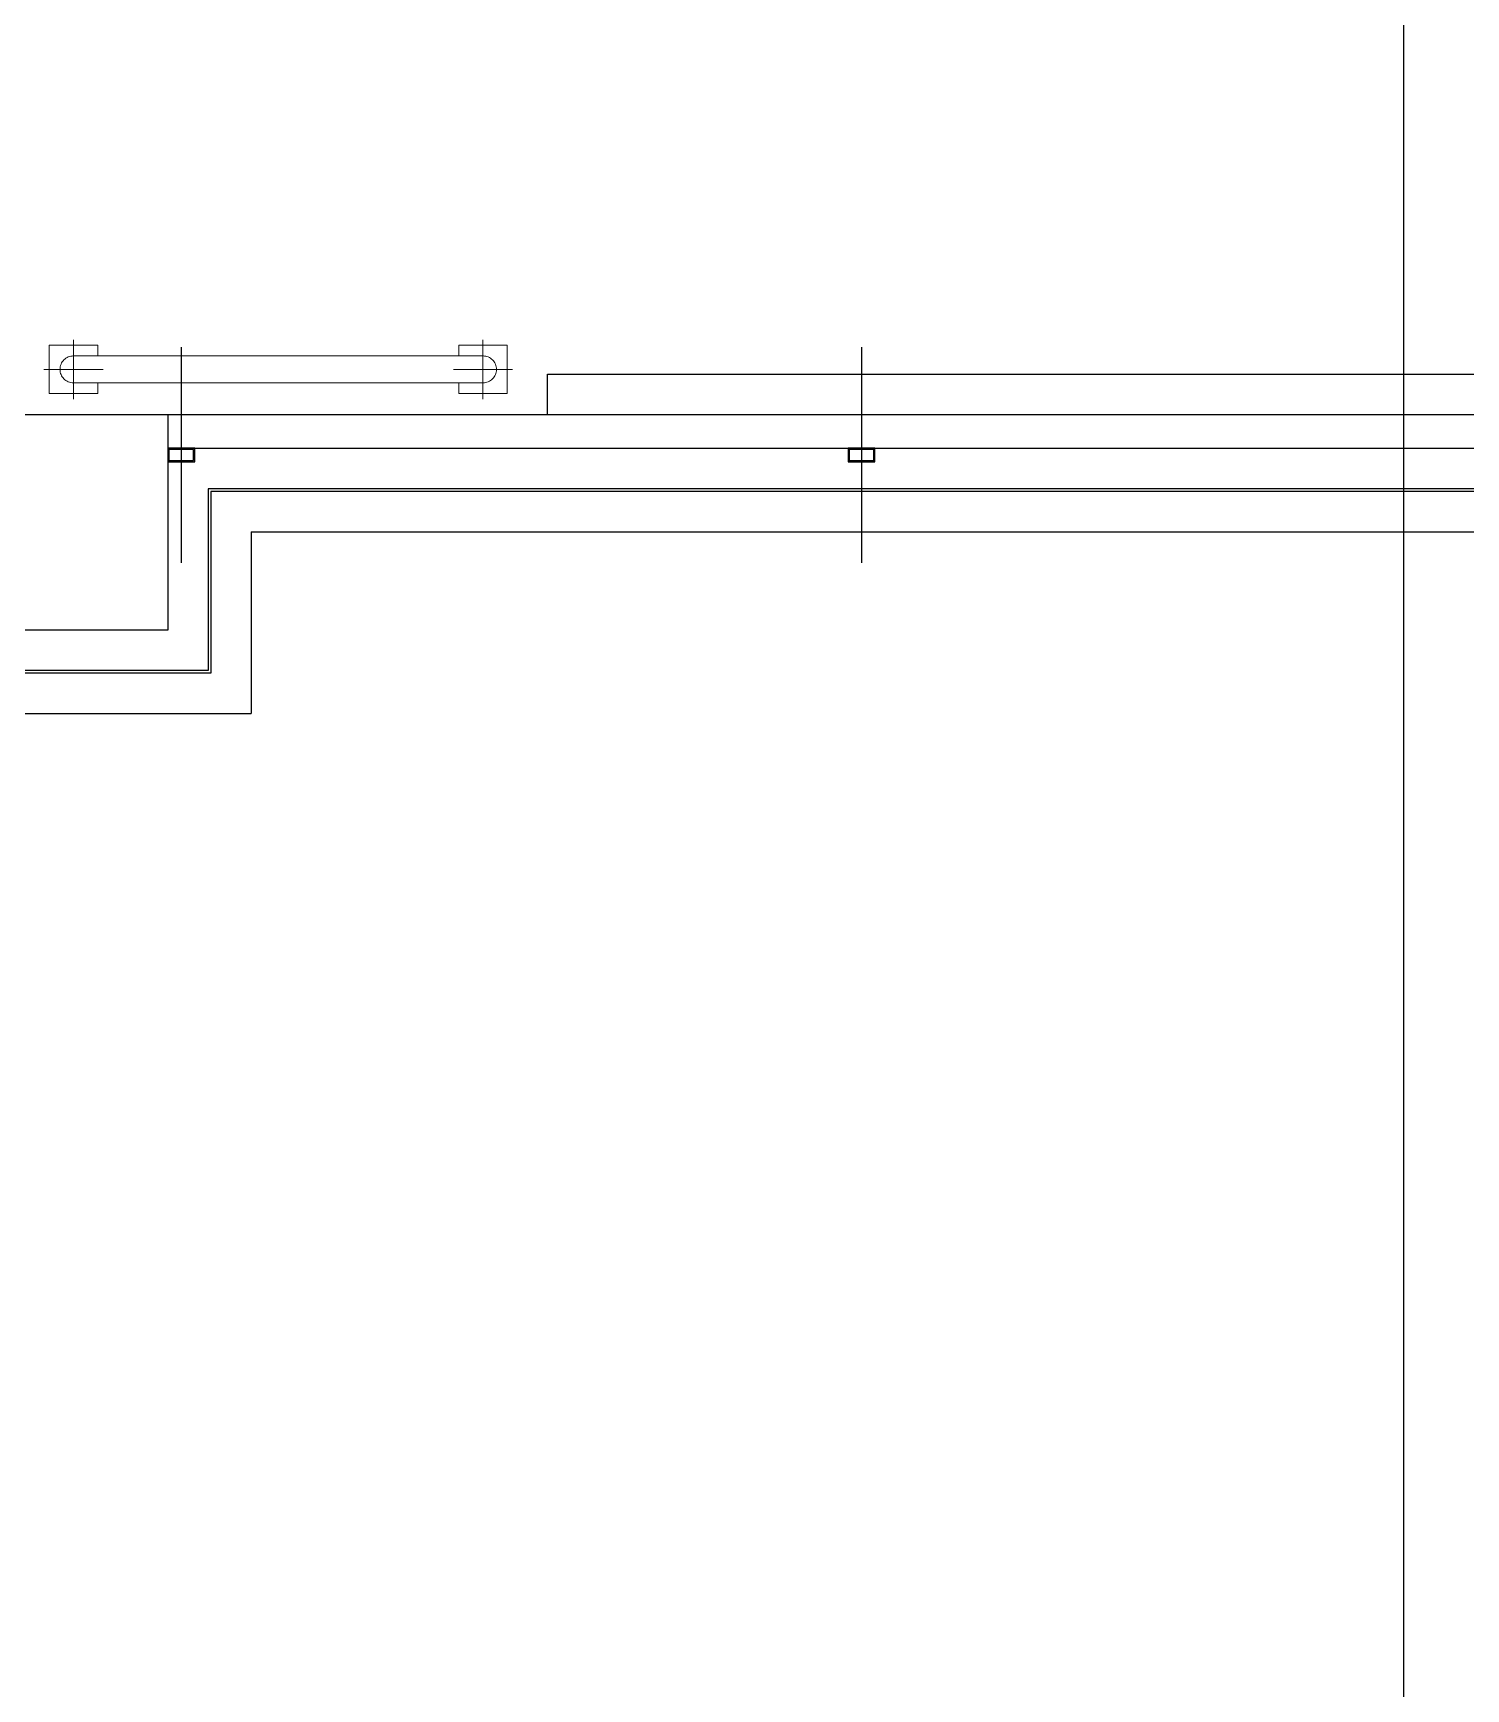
# Model space of a CAD drawing. Header units: millimetres. Extents: x 8456 to 190005487, y 619 to 455456909.
# Drawn here: x 199805 to 200624, y 156031 to 156978 of the extents above; entities that cross this region are included whole.
import ezdxf

# ---------------------------------------------------------------- set-up
doc = ezdxf.new("R2010")
doc.units = ezdxf.units.MM
doc.header["$LTSCALE"] = 400
doc.header["$MEASUREMENT"] = 0
doc.linetypes.add('CEN', pattern=[62, 60, -1, 0, -1])
doc.linetypes.add('XR-평면도$0$HID', pattern=[2, 1.1, -0.9])
doc.layers.get('0').update_dxf_attribs({"linetype": 'CONTINUOUS'})
for name, color, linetype in [('CEN', 1, 'CEN'), ('COL', 2, 'CONTINUOUS'), ('석고보드', 4, 'CONTINUOUS'), ('저온단열', 160, 'CONTINUOUS'), ('충돌방지대', 6, 'CONTINUOUS'), ('판넬', 4, 'CONTINUOUS')]:
    doc.layers.add(name, color=color, linetype=linetype)
doc.layers.add('Defpoint', color=161, linetype='CONTINUOUS', plot=False)
doc.layers.add('XR-평면도$0$A-FFXM-FURN1', color=8, linetype='XR-평면도$0$HID', lineweight=18)

# ---------------------------------------------------------------- blocks, each defined once
blk = doc.blocks.new('A$C2DB436D3')
at = {"layer": 'CEN', "color": 8}
for p, q in [((11872.5, 18654.6, 2515.7), (11872.5, 18478.6, 2515.7)), ((12428, 18654.6, 2515.7), (12428, 18478.6, 2515.7))]:
    blk.add_line(p, q, dxfattribs=at)
at = {"layer": 'COL', "color": 8}
for p, q in [((11685.5, 18599.6, 2515.7), (11861.5, 18599.6, 2515.7)), ((11861.5, 18599.6, 2515.7), (11861.5, 18423.6, 2515.7)), ((11861.5, 18423.6, 2515.7), (11685.5, 18423.6, 2515.7))]:
    blk.add_line(p, q, dxfattribs=at)
at = {"layer": 'XR-평면도$0$A-FFXM-FURN1', "color": 8}
for p, q in [((11784.5, 18612.3, 2515.7), (11784.5, 18660.7, 2515.7)), ((12118.9, 18612.3, 2515.7), (12118.9, 18660.7, 2515.7)), ((11764.7, 18656.3, 2515.7), (11804.3, 18656.3, 2515.7)), ((11764.7, 18616.7, 2515.7), (11764.7, 18656.3, 2515.7)), ((12118.9, 18647.5, 2515.7), (11784.5, 18647.5, 2515.7)), ((11804.3, 18647.5, 2515.7), (11804.3, 18656.3, 2515.7)), ((12138.7, 18656.3, 2515.7), (12099.1, 18656.3, 2515.7)), ((12099.1, 18647.5, 2515.7), (12099.1, 18656.3, 2515.7)), ((12138.7, 18616.7, 2515.7), (12138.7, 18656.3, 2515.7)), ((11808.7, 18636.5, 2515.7), (11760.3, 18636.5, 2515.7)), ((12094.7, 18636.5, 2515.7), (12143.1, 18636.5, 2515.7)), ((12118.9, 18625.5, 2515.7), (11784.5, 18625.5, 2515.7)), ((11804.3, 18616.7, 2515.7), (11804.3, 18625.5, 2515.7)), ((12099.1, 18616.7, 2515.7), (12099.1, 18625.5, 2515.7)), ((11764.7, 18616.7, 2515.7), (11804.3, 18616.7, 2515.7)), ((12138.7, 18616.7, 2515.7), (12099.1, 18616.7, 2515.7))]:
    blk.add_line(p, q, dxfattribs=at)
for centre, start, end in [((11784.5, 18636.5, 2515.7), 90, 270), ((12118.9, 18636.5, 2515.7), 270, 90)]:
    blk.add_arc(centre, 11, start, end, dxfattribs=at)
at = {"layer": '석고보드', "color": 8}
for p, q in [((14070.3, 18536.9, 2515.7), (11896.7, 18536.9, 2515.7)), ((11896.7, 18536.9, 2515.7), (11896.7, 18388.4, 2515.7)), ((11896.7, 18388.4, 2515.7), (11709.7, 18388.4, 2515.7))]:
    blk.add_line(p, q, dxfattribs=at)
at = {"layer": '저온단열', "color": 8}
for p, q in [((14072.5, 18539.1, 2515.7), (11894.5, 18539.1, 2515.7)), ((11894.5, 18539.1, 2515.7), (11894.5, 18390.6, 2515.7)), ((11894.5, 18390.6, 2515.7), (11707.5, 18390.6, 2515.7))]:
    blk.add_line(p, q, dxfattribs=at)
at = {"layer": '충돌방지대', "color": 8}
for p, q in [((12171.7, 18599.6, 2515.7), (12171.7, 18632.6, 2515.7)), ((12171.7, 18632.6, 2515.7), (16215.3, 18632.6, 2515.7)), ((11929.7, 18503.9, 2515.7), (14037.3, 18503.9, 2515.7)), ((11929.7, 18503.9, 2515.7), (11929.7, 18355.4, 2515.7)), ((11742.7, 18355.4, 2515.7), (11929.7, 18355.4, 2515.7))]:
    blk.add_line(p, q, dxfattribs=at)
at = {"layer": '판넬', "color": 8}
for p, q in [((11861.5, 18599.6, 2515.7), (14105.5, 18599.6, 2515.7)), ((11861.5, 18572.1, 2515.7), (14105.5, 18572.1, 2515.7))]:
    blk.add_line(p, q, dxfattribs=at)
at = {"layer": '판넬', "color": 8, "elevation": 2515.7}
for points in [[(11861.5, 18561.1), (11883.5, 18561.1), (11883.5, 18572.1), (11861.5, 18572.1)], [(11862.5, 18562), (11882.5, 18562), (11882.5, 18571.1), (11862.5, 18571.1)], [(12417, 18561.1), (12439, 18561.1), (12439, 18572.1), (12417, 18572.1)], [(12418, 18562), (12438, 18562), (12438, 18571.1), (12418, 18571.1)]]:
    blk.add_lwpolyline(points, close=True, dxfattribs=at)

msp = doc.modelspace()

# ---------------------------------------------------------------- linework, layer by layer
at = {"layer": 'Defpoint'}
msp.add_lwpolyline([(31867.86, 157817.43), (200588.52, 157817.43), (200588.52, 87117.43), (31867.86, 87117.43)], close=True, dxfattribs=at)

# ---------------------------------------------------------------- block references
at = {"xscale": 0.7, "yscale": 0.7, "zscale": 0.7}
msp.add_blockref('A$C2DB436D3', (191579.09, 143740.16, -160.09), dxfattribs=at)

doc.saveas('drawing.dxf')
